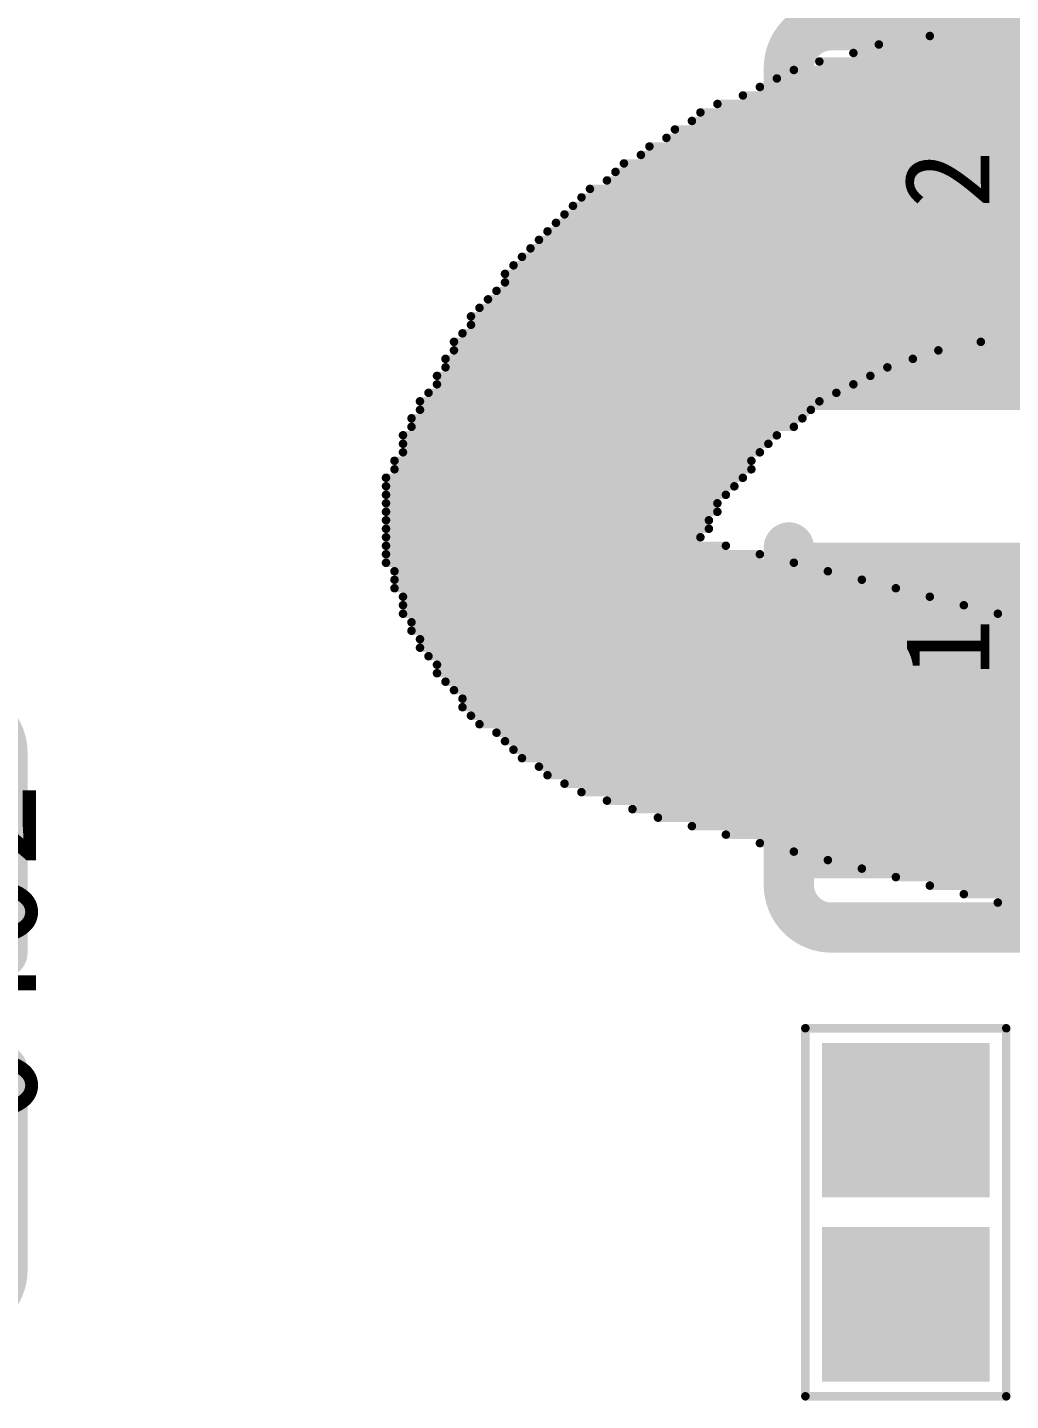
# Model space of a CAD drawing. Header units: millimetres. Extents: x 7.33 to 10.08, y 7.01 to 8.78.
# Drawn here: x 9.2029 to 9.3186, y 8.475 to 8.6366 of the extents above; entities that cross this region are included whole.
import ezdxf

# ---------------------------------------------------------------- set-up
doc = ezdxf.new("R2010")
doc.units = ezdxf.units.MM
doc.header["$MEASUREMENT"] = 0
for name, color, linetype in [('BottomOverlay', 54, 'Continuous'), ('Mechanical1', 6, 'Continuous'), ('Mechanical16', 56, 'Continuous'), ('Mechanical20', 56, 'Continuous'), ('TopLayer', 1, 'Continuous'), ('TopOverlay', 2, 'Continuous'), ('TopPaste', 8, 'Continuous'), ('TopSolder', 216, 'Continuous')]:
    doc.layers.add(name, color=color, linetype=linetype)

# ---------------------------------------------------------------- blocks, each defined once
blk = doc.blocks.new('R0201_61')
at = {"layer": 'TopLayer'}
for points in [[(-0.01792, -0.00787), (-0.00375, -0.00787), (-0.01792, 0.00788), (-0.00375, 0.00788)], [(0.00374, -0.00787), (0.01791, -0.00787), (0.00374, 0.00788), (0.01791, 0.00788)]]:
    blk.add_solid(points, dxfattribs=at)
at = {"layer": 'TopOverlay', "const_width": 0.001}
for points in [[(0.02166, 0.01182), (-0.02166, 0.01182)], [(-0.02166, -0.01182), (-0.02166, 0.01182)], [(0.02166, -0.01182), (0.02166, 0.01182)], [(0.02166, -0.01182), (-0.02166, -0.01182)]]:
    blk.add_lwpolyline(points, dxfattribs=at)
at = {"layer": 'TopOverlay', "const_width": 0.0005}
for points in [[(-0.02191, 0.01182, 1), (-0.02141, 0.01182, 1)], [(-0.02191, 0.01182, 1), (-0.02141, 0.01182, 1)], [(0.02141, 0.01182, 1), (0.02191, 0.01182, 1)], [(0.02141, 0.01182, 1), (0.02191, 0.01182, 1)], [(-0.02191, -0.01182, 1), (-0.02141, -0.01182, 1)], [(-0.02191, -0.01182, 1), (-0.02141, -0.01182, 1)], [(0.02141, -0.01182, 1), (0.02191, -0.01182, 1)], [(0.02141, -0.01182, 1), (0.02191, -0.01182, 1)]]:
    blk.add_lwpolyline(points, format="xyb", close=True, dxfattribs=at)
at = {"layer": 'TopPaste'}
for points in [[(-0.01792, -0.00787), (-0.00375, -0.00787), (-0.01792, 0.00788), (-0.00375, 0.00788)], [(0.00374, -0.00787), (0.01791, -0.00787), (0.00374, 0.00788), (0.01791, 0.00788)]]:
    blk.add_solid(points, dxfattribs=at)
at = {"layer": 'TopSolder'}
for points in [[(-0.01992, -0.00987), (-0.00175, -0.00987), (-0.01992, 0.00988), (-0.00175, 0.00988)], [(0.00174, -0.00987), (0.01991, -0.00987), (0.00174, 0.00988), (0.01991, 0.00988)]]:
    blk.add_solid(points, dxfattribs=at)
blk = doc.blocks.new('C0603_291')
at = {"layer": 'Mechanical16', "const_width": 0.00591}
for points in [[(-0.0531, 0.0186, -0.414214), (-0.0481, 0.0236)], [(0.0481, 0.0236, -0.414214), (0.0531, 0.0186)], [(-0.0481, -0.0236, -0.414214), (-0.0531, -0.0186)], [(0.0531, -0.0186, -0.414214), (0.0481, -0.0236)]]:
    blk.add_lwpolyline(points, format="xyb", dxfattribs=at)
for points in [[(-0.00836, 0.0236), (-0.0481, 0.0236)], [(0.0481, 0.0236), (0.00902, 0.0236)], [(-0.0531, -0.0186), (-0.0531, 0.0186)], [(0.0531, -0.0186), (0.0531, 0.0186)], [(-0.00836, -0.0236), (-0.0481, -0.0236)], [(0.0481, -0.0236), (0.00902, -0.0236)]]:
    blk.add_lwpolyline(points, dxfattribs=at)
at = {"layer": 'Mechanical16', "const_width": 0.00296}
for points in [[(-0.04958, 0.0236, 1), (-0.04662, 0.0236, 1)], [(-0.04958, 0.0236, 1), (-0.04662, 0.0236, 1)], [(-0.00984, 0.0236, 1), (-0.00688, 0.0236, 1)], [(0.00754, 0.0236, 1), (0.0105, 0.0236, 1)], [(0.04662, 0.0236, 1), (0.04958, 0.0236, 1)], [(0.04662, 0.0236, 1), (0.04958, 0.0236, 1)], [(-0.05458, 0.0186, 1), (-0.05162, 0.0186, 1)], [(-0.05458, 0.0186, 1), (-0.05162, 0.0186, 1)], [(0.05162, 0.0186, 1), (0.05458, 0.0186, 1)], [(0.05162, 0.0186, 1), (0.05458, 0.0186, 1)], [(-0.05458, -0.0186, 1), (-0.05162, -0.0186, 1)], [(-0.05458, -0.0186, 1), (-0.05162, -0.0186, 1)], [(0.05162, -0.0186, 1), (0.05458, -0.0186, 1)], [(0.05162, -0.0186, 1), (0.05458, -0.0186, 1)], [(-0.04958, -0.0236, 1), (-0.04662, -0.0236, 1)], [(-0.04958, -0.0236, 1), (-0.04662, -0.0236, 1)], [(-0.00984, -0.0236, 1), (-0.00688, -0.0236, 1)], [(0.00754, -0.0236, 1), (0.0105, -0.0236, 1)], [(0.04662, -0.0236, 1), (0.04958, -0.0236, 1)], [(0.04662, -0.0236, 1), (0.04958, -0.0236, 1)]]:
    blk.add_lwpolyline(points, format="xyb", close=True, dxfattribs=at)
at = {"layer": 'TopLayer'}
for points in [[(-0.01181, 0.01771), (-0.04331, 0.01771), (-0.01181, -0.01771), (-0.04331, -0.01771)], [(0.04331, 0.01771), (0.01181, 0.01771), (0.04331, -0.01771), (0.01181, -0.01771)]]:
    blk.add_solid(points, dxfattribs=at)
at = {"layer": 'TopOverlay', "const_width": 0.00591}
for points in [[(-0.0531, 0.0186, -0.414214), (-0.0481, 0.0236)], [(0.0481, 0.0236, -0.414214), (0.0531, 0.0186)], [(-0.0481, -0.0236, -0.414214), (-0.0531, -0.0186)], [(0.0531, -0.0186, -0.414214), (0.0481, -0.0236)]]:
    blk.add_lwpolyline(points, format="xyb", dxfattribs=at)
for points in [[(-0.00836, 0.0236), (-0.0481, 0.0236)], [(0.0481, 0.0236), (0.00902, 0.0236)], [(-0.0531, -0.0186), (-0.0531, 0.0186)], [(0.0531, -0.0186), (0.0531, 0.0186)], [(-0.00836, -0.0236), (-0.0481, -0.0236)], [(0.0481, -0.0236), (0.00902, -0.0236)]]:
    blk.add_lwpolyline(points, dxfattribs=at)
at = {"layer": 'TopOverlay', "const_width": 0.00296}
for points in [[(-0.04958, 0.0236, 1), (-0.04662, 0.0236, 1)], [(-0.04958, 0.0236, 1), (-0.04662, 0.0236, 1)], [(-0.00984, 0.0236, 1), (-0.00688, 0.0236, 1)], [(0.00754, 0.0236, 1), (0.0105, 0.0236, 1)], [(0.04662, 0.0236, 1), (0.04958, 0.0236, 1)], [(0.04662, 0.0236, 1), (0.04958, 0.0236, 1)], [(-0.05458, 0.0186, 1), (-0.05162, 0.0186, 1)], [(-0.05458, 0.0186, 1), (-0.05162, 0.0186, 1)], [(0.05162, 0.0186, 1), (0.05458, 0.0186, 1)], [(0.05162, 0.0186, 1), (0.05458, 0.0186, 1)], [(-0.05458, -0.0186, 1), (-0.05162, -0.0186, 1)], [(-0.05458, -0.0186, 1), (-0.05162, -0.0186, 1)], [(0.05162, -0.0186, 1), (0.05458, -0.0186, 1)], [(0.05162, -0.0186, 1), (0.05458, -0.0186, 1)], [(-0.04958, -0.0236, 1), (-0.04662, -0.0236, 1)], [(-0.04958, -0.0236, 1), (-0.04662, -0.0236, 1)], [(-0.00984, -0.0236, 1), (-0.00688, -0.0236, 1)], [(0.00754, -0.0236, 1), (0.0105, -0.0236, 1)], [(0.04662, -0.0236, 1), (0.04958, -0.0236, 1)], [(0.04662, -0.0236, 1), (0.04958, -0.0236, 1)]]:
    blk.add_lwpolyline(points, format="xyb", close=True, dxfattribs=at)
at = {"layer": 'TopPaste'}
for points in [[(-0.01181, 0.01771), (-0.04331, 0.01771), (-0.01181, -0.01771), (-0.04331, -0.01771)], [(0.04331, 0.01771), (0.01181, 0.01771), (0.04331, -0.01771), (0.01181, -0.01771)]]:
    blk.add_solid(points, dxfattribs=at)
at = {"layer": 'TopSolder'}
for points in [[(-0.00781, 0.02171), (-0.04731, 0.02171), (-0.00781, -0.02171), (-0.04731, -0.02171)], [(0.04731, 0.02171), (0.00781, 0.02171), (0.04731, -0.02171), (0.00781, -0.02171)]]:
    blk.add_solid(points, dxfattribs=at)
at = {"layer": 'Mechanical20'}
for s, p in [('1', (-0.02356, 0)), ('2', (0.03156, 0))]:
    blk.add_text(s, height=0.01, dxfattribs=at).set_placement(p)
blk = doc.blocks.new('C0402_410')
at = {"layer": 'TopLayer'}
for points in [[(-0.02855, 0.01083), (-0.02855, -0.01082), (-0.0069, 0.01083), (-0.0069, -0.01082)], [(0.0069, 0.01083), (0.0069, -0.01082), (0.02855, 0.01083), (0.02855, -0.01082)]]:
    blk.add_solid(points, dxfattribs=at)
at = {"layer": 'TopOverlay', "const_width": 0.00591}
for points in [[(-0.03543, 0.01075, -0.414331), (-0.03043, 0.01575)], [(0.03043, 0.01575, -0.414331), (0.03543, 0.01075)], [(-0.03043, -0.01575, -0.414249), (-0.03543, -0.01075)], [(0.03543, -0.01075, -0.414249), (0.03043, -0.01575)]]:
    blk.add_lwpolyline(points, format="xyb", dxfattribs=at)
for points in [[(-0.03043, 0.01575), (-0.0069, 0.01575)], [(0.0069, 0.01575), (0.03043, 0.01575)], [(-0.03543, 0.01075), (-0.03543, -0.01075)], [(0.03543, 0.01075), (0.03543, -0.01075)], [(-0.03043, -0.01575), (-0.0069, -0.01575)], [(0.0069, -0.01575), (0.03043, -0.01575)]]:
    blk.add_lwpolyline(points, dxfattribs=at)
at = {"layer": 'TopOverlay', "const_width": 0.00295}
for points in [[(-0.03191, 0.01575, 1), (-0.02895, 0.01575, 1)], [(-0.03191, 0.01575, 1), (-0.02895, 0.01575, 1)], [(-0.00837, 0.01575, 1), (-0.00542, 0.01575, 1)], [(0.00543, 0.01575, 1), (0.00838, 0.01575, 1)], [(0.02895, 0.01575, 1), (0.03191, 0.01575, 1)], [(0.02895, 0.01575, 1), (0.03191, 0.01575, 1)], [(-0.03691, 0.01075, 1), (-0.03395, 0.01075, 1)], [(-0.03691, 0.01075, 1), (-0.03395, 0.01075, 1)], [(0.03395, 0.01075, 1), (0.03691, 0.01075, 1)], [(0.03395, 0.01075, 1), (0.03691, 0.01075, 1)], [(-0.03691, -0.01075, 1), (-0.03395, -0.01075, 1)], [(-0.03691, -0.01075, 1), (-0.03395, -0.01075, 1)], [(0.03395, -0.01075, 1), (0.03691, -0.01075, 1)], [(0.03395, -0.01075, 1), (0.03691, -0.01075, 1)], [(-0.03191, -0.01575, 1), (-0.02895, -0.01575, 1)], [(-0.03191, -0.01575, 1), (-0.02895, -0.01575, 1)], [(-0.00837, -0.01575, 1), (-0.00542, -0.01575, 1)], [(0.00543, -0.01575, 1), (0.00838, -0.01575, 1)], [(0.02895, -0.01575, 1), (0.03191, -0.01575, 1)], [(0.02895, -0.01575, 1), (0.03191, -0.01575, 1)]]:
    blk.add_lwpolyline(points, format="xyb", close=True, dxfattribs=at)
at = {"layer": 'TopPaste'}
for points in [[(-0.02855, 0.01083), (-0.02855, -0.01082), (-0.0069, 0.01083), (-0.0069, -0.01082)], [(0.0069, 0.01083), (0.0069, -0.01082), (0.02855, 0.01083), (0.02855, -0.01082)]]:
    blk.add_solid(points, dxfattribs=at)
at = {"layer": 'TopSolder'}
for points in [[(-0.03254, 0.01483), (-0.03254, -0.01482), (-0.0029, 0.01483), (-0.0029, -0.01482)], [(0.0029, 0.01483), (0.0029, -0.01482), (0.03254, 0.01483), (0.03254, -0.01482)]]:
    blk.add_solid(points, dxfattribs=at)
blk = doc.blocks.new('LOGO_XH_300MIL_B_570')
at = {"layer": 'BottomOverlay', "const_width": 0.001}
for points in [[(0.062, 0.05016), (0.021, 0.05016)], [(0.066, 0.04916), (0.022, 0.04916)], [(0.07, 0.04816), (0.022, 0.04816)], [(0.074, 0.04716), (0.023, 0.04716)], [(0.078, 0.04616), (0.023, 0.04616)], [(0.082, 0.04516), (0.024, 0.04516)], [(0.086, 0.04416), (0.025, 0.04416)], [(0.09, 0.04316), (0.025, 0.04316)], [(0.094, 0.04216), (0.026, 0.04216)], [(0.098, 0.04116), (0.026, 0.04116)], [(0.102, 0.04016), (0.027, 0.04016)], [(0.105, 0.03916), (0.028, 0.03916)], [(0.108, 0.03816), (0.028, 0.03816)], [(0.111, 0.03716), (0.029, 0.03716)], [(0.113, 0.03616), (0.03, 0.03616)], [(0.115, 0.03516), (0.03, 0.03516)], [(0.116, 0.03416), (0.031, 0.03416)], [(0.118, 0.03316), (0.032, 0.03316)], [(0.119, 0.03216), (0.032, 0.03216)], [(0.12, 0.03116), (0.033, 0.03116)], [(0.121, 0.03016), (0.034, 0.03016)], [(0.123, 0.02916), (0.035, 0.02916)], [(0.124, 0.02816), (0.036, 0.02816)], [(0.125, 0.02716), (0.037, 0.02716)], [(0.125, 0.02616), (0.039, 0.02616)], [(0.126, 0.02516), (0.04, 0.02516)], [(0.127, 0.02416), (0.041, 0.02416)], [(0.128, 0.02316), (0.043, 0.02316)], [(0.128, 0.02216), (0.044, 0.02216)], [(0.129, 0.02116), (0.046, 0.02116)], [(0.13, 0.02016), (0.048, 0.02016)], [(0.13, 0.01916), (0.051, 0.01916)], [(0.131, 0.01816), (0.054, 0.01816)], [(0.131, 0.01716), (0.058, 0.01716)], [(0.132, 0.01616), (0.062, 0.01616)], [(0.132, 0.01516), (0.066, 0.01516)], [(0.132, 0.01416), (0.07, 0.01416)], [(0.133, 0.01316), (0.074, 0.01316)], [(0.133, 0.01216), (0.078, 0.01216)], [(0.133, 0.01116), (0.082, 0.01116)], [(0.134, 0.01016), (0.086, 0.01016)], [(0.134, 0.00916), (0.09, 0.00916)], [(0.134, 0.00816), (0.094, 0.00816)], [(0.134, 0.00616), (0.096, 0.00616)], [(0.134, 0.00716), (0.097, 0.00716)], [(0.134, 0.00516), (0.096, 0.00516)], [(0.134, 0.00416), (0.095, 0.00416)], [(0.134, 0.00316), (0.095, 0.00316)], [(0.134, 0.00116), (0.093, 0.00116)], [(0.134, 0.00216), (0.094, 0.00216)], [(0.134, 0.00016), (0.092, 0.00016)], [(0.133, -0.00084), (0.091, -0.00084)], [(0.133, -0.00184), (0.091, -0.00184)], [(0.132, -0.00284), (0.09, -0.00284)], [(0.132, -0.00484), (0.088, -0.00484)], [(0.132, -0.00384), (0.089, -0.00384)], [(0.131, -0.00684), (0.085, -0.00684)], [(0.131, -0.00584), (0.086, -0.00584)], [(0.13, -0.00784), (0.084, -0.00784)], [(0.129, -0.00984), (0.081, -0.00984)], [(0.13, -0.00884), (0.083, -0.00884)], [(0.128, -0.01084), (0.079, -0.01084)], [(0.127, -0.01284), (0.075, -0.01284)], [(0.128, -0.01184), (0.077, -0.01184)], [(0.126, -0.01484), (0.069, -0.01484)], [(0.127, -0.01384), (0.072, -0.01384)], [(0.126, -0.01584), (0.064, -0.01584)], [(0.125, -0.01684), (-0.126, -0.01684)], [(0.124, -0.01784), (-0.125, -0.01784)], [(0.124, -0.01884), (-0.125, -0.01884)], [(0.123, -0.01984), (-0.124, -0.01984)], [(0.122, -0.02084), (-0.123, -0.02084)], [(0.121, -0.02184), (-0.122, -0.02184)], [(0.12, -0.02284), (-0.122, -0.02284)], [(0.12, -0.02384), (-0.121, -0.02384)], [(0.119, -0.02484), (-0.12, -0.02484)], [(0.118, -0.02584), (-0.119, -0.02584)], [(0.117, -0.02684), (-0.118, -0.02684)], [(0.116, -0.02784), (0, -0.02784)], [(0.115, -0.02884), (0.001, -0.02884)], [(0.114, -0.02984), (0.002, -0.02984)], [(0.113, -0.03084), (0.003, -0.03084)], [(0.112, -0.03184), (0.004, -0.03184)], [(0.111, -0.03284), (0.005, -0.03284)], [(0.11, -0.03384), (0.006, -0.03384)], [(0.108, -0.03484), (0.007, -0.03484)], [(0.107, -0.03584), (0.009, -0.03584)], [(0.106, -0.03684), (0.01, -0.03684)], [(0.104, -0.03784), (0.011, -0.03784)], [(0.103, -0.03884), (0.013, -0.03884)], [(0.101, -0.03984), (0.014, -0.03984)], [(0.1, -0.04084), (0.016, -0.04084)], [(0.098, -0.04184), (0.017, -0.04184)], [(0.097, -0.04284), (0.019, -0.04284)], [(0.095, -0.04384), (0.021, -0.04384)], [(0.092, -0.04484), (0.023, -0.04484)], [(0.09, -0.04584), (0.025, -0.04584)], [(0.088, -0.04684), (0.027, -0.04684)], [(0.086, -0.04784), (0.03, -0.04784)], [(0.083, -0.04884), (0.033, -0.04884)], [(0.079, -0.04984), (0.036, -0.04984)], [(0.076, -0.05084), (0.04, -0.05084)], [(0.07, -0.05184), (0.046, -0.05184)]]:
    blk.add_lwpolyline(points, dxfattribs=at)
at = {"layer": 'BottomOverlay', "const_width": 0.0005}
for points in [[(0.06175, 0.05016, 1), (0.06225, 0.05016, 1)], [(0.06575, 0.04916, 1), (0.06625, 0.04916, 1)], [(0.06975, 0.04816, 1), (0.07025, 0.04816, 1)], [(0.07375, 0.04716, 1), (0.07425, 0.04716, 1)], [(0.07775, 0.04616, 1), (0.07825, 0.04616, 1)], [(0.08175, 0.04516, 1), (0.08225, 0.04516, 1)], [(0.08575, 0.04416, 1), (0.08625, 0.04416, 1)], [(0.08975, 0.04316, 1), (0.09025, 0.04316, 1)], [(0.09375, 0.04216, 1), (0.09425, 0.04216, 1)], [(0.09775, 0.04116, 1), (0.09825, 0.04116, 1)], [(0.10175, 0.04016, 1), (0.10225, 0.04016, 1)], [(0.10475, 0.03916, 1), (0.10525, 0.03916, 1)], [(0.10775, 0.03816, 1), (0.10825, 0.03816, 1)], [(0.11075, 0.03716, 1), (0.11125, 0.03716, 1)], [(0.11275, 0.03616, 1), (0.11325, 0.03616, 1)], [(0.11475, 0.03516, 1), (0.11525, 0.03516, 1)], [(0.11575, 0.03416, 1), (0.11625, 0.03416, 1)], [(0.11775, 0.03316, 1), (0.11825, 0.03316, 1)], [(0.11875, 0.03216, 1), (0.11925, 0.03216, 1)], [(0.11975, 0.03116, 1), (0.12025, 0.03116, 1)], [(0.12075, 0.03016, 1), (0.12125, 0.03016, 1)], [(0.12275, 0.02916, 1), (0.12325, 0.02916, 1)], [(0.12375, 0.02816, 1), (0.12425, 0.02816, 1)], [(0.12475, 0.02716, 1), (0.12525, 0.02716, 1)], [(0.12475, 0.02616, 1), (0.12525, 0.02616, 1)], [(0.12575, 0.02516, 1), (0.12625, 0.02516, 1)], [(0.12675, 0.02416, 1), (0.12725, 0.02416, 1)], [(0.12775, 0.02316, 1), (0.12825, 0.02316, 1)], [(0.12775, 0.02216, 1), (0.12825, 0.02216, 1)], [(0.12875, 0.02116, 1), (0.12925, 0.02116, 1)], [(0.12975, 0.02016, 1), (0.13025, 0.02016, 1)], [(0.12975, 0.01916, 1), (0.13025, 0.01916, 1)], [(0.13075, 0.01816, 1), (0.13125, 0.01816, 1)], [(0.06175, 0.01616, 1), (0.06225, 0.01616, 1)], [(0.13075, 0.01716, 1), (0.13125, 0.01716, 1)], [(0.13175, 0.01616, 1), (0.13225, 0.01616, 1)], [(0.06575, 0.01516, 1), (0.06625, 0.01516, 1)], [(0.06975, 0.01416, 1), (0.07025, 0.01416, 1)], [(0.13175, 0.01516, 1), (0.13225, 0.01516, 1)], [(0.13175, 0.01416, 1), (0.13225, 0.01416, 1)], [(0.07375, 0.01316, 1), (0.07425, 0.01316, 1)], [(0.13275, 0.01316, 1), (0.13325, 0.01316, 1)], [(0.07775, 0.01216, 1), (0.07825, 0.01216, 1)], [(0.08175, 0.01116, 1), (0.08225, 0.01116, 1)], [(0.13275, 0.01216, 1), (0.13325, 0.01216, 1)], [(0.13275, 0.01116, 1), (0.13325, 0.01116, 1)], [(0.08575, 0.01016, 1), (0.08625, 0.01016, 1)], [(0.13375, 0.01016, 1), (0.13425, 0.01016, 1)], [(0.08975, 0.00916, 1), (0.09025, 0.00916, 1)], [(0.09375, 0.00816, 1), (0.09425, 0.00816, 1)], [(0.13375, 0.00916, 1), (0.13425, 0.00916, 1)], [(0.13375, 0.00816, 1), (0.13425, 0.00816, 1)], [(0.09575, 0.00616, 1), (0.09625, 0.00616, 1)], [(0.09675, 0.00716, 1), (0.09725, 0.00716, 1)], [(0.13375, 0.00716, 1), (0.13425, 0.00716, 1)], [(0.13375, 0.00616, 1), (0.13425, 0.00616, 1)], [(0.09575, 0.00516, 1), (0.09625, 0.00516, 1)], [(0.13375, 0.00516, 1), (0.13425, 0.00516, 1)], [(0.09475, 0.00416, 1), (0.09525, 0.00416, 1)], [(0.09475, 0.00316, 1), (0.09525, 0.00316, 1)], [(0.13375, 0.00416, 1), (0.13425, 0.00416, 1)], [(0.13375, 0.00316, 1), (0.13425, 0.00316, 1)], [(0.09275, 0.00116, 1), (0.09325, 0.00116, 1)], [(0.09375, 0.00216, 1), (0.09425, 0.00216, 1)], [(0.13375, 0.00216, 1), (0.13425, 0.00216, 1)], [(0.13375, 0.00116, 1), (0.13425, 0.00116, 1)], [(0.09175, 0.00016, 1), (0.09225, 0.00016, 1)], [(0.13375, 0.00016, 1), (0.13425, 0.00016, 1)], [(0.09075, -0.00084, 1), (0.09125, -0.00084, 1)], [(0.09075, -0.00184, 1), (0.09125, -0.00184, 1)], [(0.13275, -0.00084, 1), (0.13325, -0.00084, 1)], [(0.13275, -0.00184, 1), (0.13325, -0.00184, 1)], [(0.08975, -0.00284, 1), (0.09025, -0.00284, 1)], [(0.13175, -0.00284, 1), (0.13225, -0.00284, 1)], [(0.08775, -0.00484, 1), (0.08825, -0.00484, 1)], [(0.08875, -0.00384, 1), (0.08925, -0.00384, 1)], [(0.13175, -0.00384, 1), (0.13225, -0.00384, 1)], [(0.13175, -0.00484, 1), (0.13225, -0.00484, 1)], [(0.08475, -0.00684, 1), (0.08525, -0.00684, 1)], [(0.08575, -0.00584, 1), (0.08625, -0.00584, 1)], [(0.13075, -0.00584, 1), (0.13125, -0.00584, 1)], [(0.13075, -0.00684, 1), (0.13125, -0.00684, 1)], [(0.08375, -0.00784, 1), (0.08425, -0.00784, 1)], [(0.12975, -0.00784, 1), (0.13025, -0.00784, 1)], [(0.08075, -0.00984, 1), (0.08125, -0.00984, 1)], [(0.08275, -0.00884, 1), (0.08325, -0.00884, 1)], [(0.12875, -0.00984, 1), (0.12925, -0.00984, 1)], [(0.12975, -0.00884, 1), (0.13025, -0.00884, 1)], [(0.07875, -0.01084, 1), (0.07925, -0.01084, 1)], [(0.12775, -0.01084, 1), (0.12825, -0.01084, 1)], [(0.07475, -0.01284, 1), (0.07525, -0.01284, 1)], [(0.07675, -0.01184, 1), (0.07725, -0.01184, 1)], [(0.12675, -0.01284, 1), (0.12725, -0.01284, 1)], [(0.12775, -0.01184, 1), (0.12825, -0.01184, 1)], [(0.06875, -0.01484, 1), (0.06925, -0.01484, 1)], [(0.07175, -0.01384, 1), (0.07225, -0.01384, 1)], [(0.12575, -0.01484, 1), (0.12625, -0.01484, 1)], [(0.12675, -0.01384, 1), (0.12725, -0.01384, 1)], [(0.06375, -0.01584, 1), (0.06425, -0.01584, 1)], [(0.12575, -0.01584, 1), (0.12625, -0.01584, 1)], [(0.12375, -0.01784, 1), (0.12425, -0.01784, 1)], [(0.12475, -0.01684, 1), (0.12525, -0.01684, 1)], [(0.12275, -0.01984, 1), (0.12325, -0.01984, 1)], [(0.12375, -0.01884, 1), (0.12425, -0.01884, 1)], [(0.12175, -0.02084, 1), (0.12225, -0.02084, 1)], [(0.11975, -0.02284, 1), (0.12025, -0.02284, 1)], [(0.12075, -0.02184, 1), (0.12125, -0.02184, 1)], [(0.11975, -0.02384, 1), (0.12025, -0.02384, 1)], [(0.11775, -0.02584, 1), (0.11825, -0.02584, 1)], [(0.11875, -0.02484, 1), (0.11925, -0.02484, 1)], [(0.11575, -0.02784, 1), (0.11625, -0.02784, 1)], [(0.11675, -0.02684, 1), (0.11725, -0.02684, 1)], [(0.11475, -0.02884, 1), (0.11525, -0.02884, 1)], [(0.11275, -0.03084, 1), (0.11325, -0.03084, 1)], [(0.11375, -0.02984, 1), (0.11425, -0.02984, 1)], [(0.11175, -0.03184, 1), (0.11225, -0.03184, 1)], [(0.10975, -0.03384, 1), (0.11025, -0.03384, 1)], [(0.11075, -0.03284, 1), (0.11125, -0.03284, 1)], [(0.10675, -0.03584, 1), (0.10725, -0.03584, 1)], [(0.10775, -0.03484, 1), (0.10825, -0.03484, 1)], [(0.10575, -0.03684, 1), (0.10625, -0.03684, 1)], [(0.10275, -0.03884, 1), (0.10325, -0.03884, 1)], [(0.10375, -0.03784, 1), (0.10425, -0.03784, 1)], [(0.09975, -0.04084, 1), (0.10025, -0.04084, 1)], [(0.10075, -0.03984, 1), (0.10125, -0.03984, 1)], [(0.09775, -0.04184, 1), (0.09825, -0.04184, 1)], [(0.09475, -0.04384, 1), (0.09525, -0.04384, 1)], [(0.09675, -0.04284, 1), (0.09725, -0.04284, 1)], [(0.09175, -0.04484, 1), (0.09225, -0.04484, 1)], [(0.08775, -0.04684, 1), (0.08825, -0.04684, 1)], [(0.08975, -0.04584, 1), (0.09025, -0.04584, 1)], [(0.08275, -0.04884, 1), (0.08325, -0.04884, 1)], [(0.08575, -0.04784, 1), (0.08625, -0.04784, 1)], [(0.07875, -0.04984, 1), (0.07925, -0.04984, 1)], [(0.06975, -0.05184, 1), (0.07025, -0.05184, 1)], [(0.07575, -0.05084, 1), (0.07625, -0.05084, 1)]]:
    blk.add_lwpolyline(points, format="xyb", close=True, dxfattribs=at)

msp = doc.modelspace()

# ---------------------------------------------------------------- block references
for name, p, rotation in [('LOGO_XH_300MIL_B_570', (9.37909, 8.58373), 180), ('C0603_291', (9.3161, 8.58373), 90), ('C0402_410', (9.18421, 8.52077), 270), ('R0201_61', (9.30626, 8.49712), 90)]:
    msp.add_blockref(name, p, dxfattribs=dict(rotation=rotation))

# ---------------------------------------------------------------- texts
at = {"layer": 'Mechanical1'}
msp.add_text('0402', height=0.015, rotation=90, dxfattribs=at).set_placement((9.2039, 8.50696))

doc.saveas('drawing.dxf')
